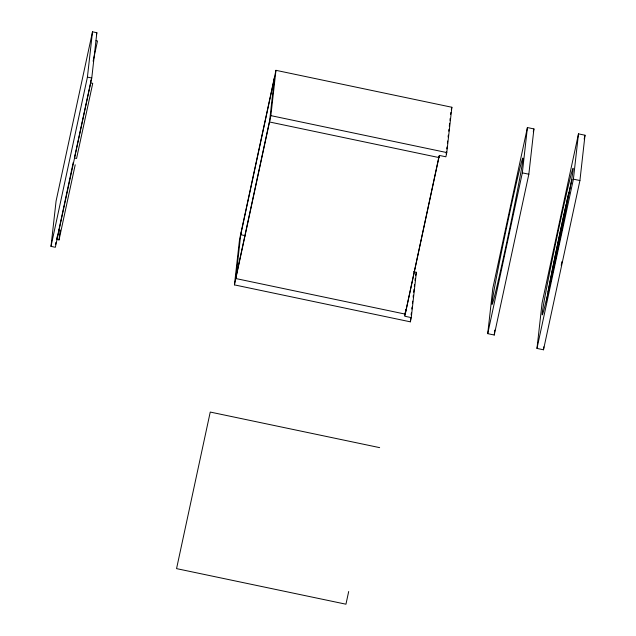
<?xml version="1.0" encoding="UTF-8"?>
<svg xmlns="http://www.w3.org/2000/svg" width="636" height="636" viewBox="0 0 636 636"><rect width="100%" height="100%" fill="white"/><g stroke="black" fill="none" stroke-linecap="round" stroke-linejoin="round"><path stroke-width="0.95" d="M50.999 246.37L56.079 201.063L92.506 31.8L96.847 32.714L91.767 78.021L55.34 247.277L50.999 246.37L87.418 77.107L92.506 31.8M55.674 244.327L55.896 242.356M75.207 164.804L59.045 239.907L56.874 239.454L57.208 236.497M59.045 239.907L60.15 230.065L58.703 229.755M73.259 162.379L56.874 239.454M90.678 81.901L90.9 79.929M234.445 284.888L239.534 239.581L275.952 70.326L451.87 107.261L446.782 152.568L445.876 156.806L439.357 155.43L404.758 316.235L411.269 317.603L410.363 321.832L234.445 284.888L270.872 115.633L275.952 70.326M240.893 233.237L235.813 278.544L405.212 314.112L439.071 156.074L438.904 157.553L269.505 121.977L274.585 76.67M404.87 315.249L405.196 312.292M405.49 311.656L405.712 309.684M410.363 321.832L410.8 317.889M411.134 314.939L411.357 312.968M411.802 309.024L412.017 307.061M412.462 303.118L412.685 301.146M413.122 297.211L413.344 295.239M413.678 292.282L414.004 289.332M414.338 286.375L414.561 284.403M415.006 280.468L415.221 278.496M411.269 317.603L416.357 272.295L413.559 271.707M446.21 153.848L446.424 151.877M446.758 148.919L446.981 146.956M447.418 143.013L447.641 141.041M448.086 137.106L448.308 135.134M448.746 131.191L448.968 129.227M449.302 126.27L449.628 123.312M449.962 120.363L450.185 118.391M450.622 114.448L450.845 112.485M487.725 333.654L492.813 288.346L527.411 127.55L533.93 128.917L528.842 174.224L494.244 335.021L487.725 333.654L522.331 172.857L527.411 127.55M494.244 335.021L494.792 330.1M536.983 348.417L542.063 303.118L578.482 133.854L585.001 135.222L579.921 180.529L543.494 349.792L536.983 348.417L573.402 179.161L578.482 133.854M543.494 349.792L543.828 346.835M96.434 34.646L96.847 32.714M93.134 61.215L97.491 40.99L96.036 40.688M274.418 78.148L240.734 234.716L245.568 235.733M235.98 277.065L269.672 120.498M415.626 275.682L416.357 272.295M451.322 109.805L451.87 107.261M348.687 591.504L345.952 604.2L176.554 568.624L210.246 412.064L379.644 447.633M533.302 131.827L533.93 128.917M584.166 139.093L585.001 135.222M87.418 77.107L91.767 78.021M270.872 115.633L446.782 152.568M573.402 179.161L579.921 180.529M522.331 172.857L528.842 174.224M562.017 261.499A81.297 1.773 -78.1 0 1 561.198 265.315M548.001 291.614A81.297 1.773 -78.1 0 1 557.351 245.162M557.541 244.224A81.297 1.773 -78.1 0 1 561.731 224.468M561.93 223.554A81.297 1.773 -78.1 0 1 566.175 204.116M566.398 203.107A81.297 1.773 -78.1 0 1 568.791 192.485M546.276 302.052A74.802 1.63 -78.1 0 1 546.674 299.818M546.825 298.984A74.802 1.63 -78.1 0 1 570.858 184.44M571.048 183.661A74.802 1.63 -78.1 0 1 572.106 179.304M90.566 82.887L74.404 157.998L76.574 158.451L92.737 83.348L90.566 82.887M498.282 280.627A74.802 1.63 -78.1 0 0 522.911 159.302A74.802 1.63 -78.1 0 0 501.51 251.88A74.802 1.63 -78.1 0 0 498.282 280.627M549.743 285.508A74.802 1.63 -78.1 0 0 573.187 168.524A74.802 1.63 -78.1 0 0 550.267 269.37A74.802 1.63 -78.1 0 0 549.743 285.508"/></g></svg>
